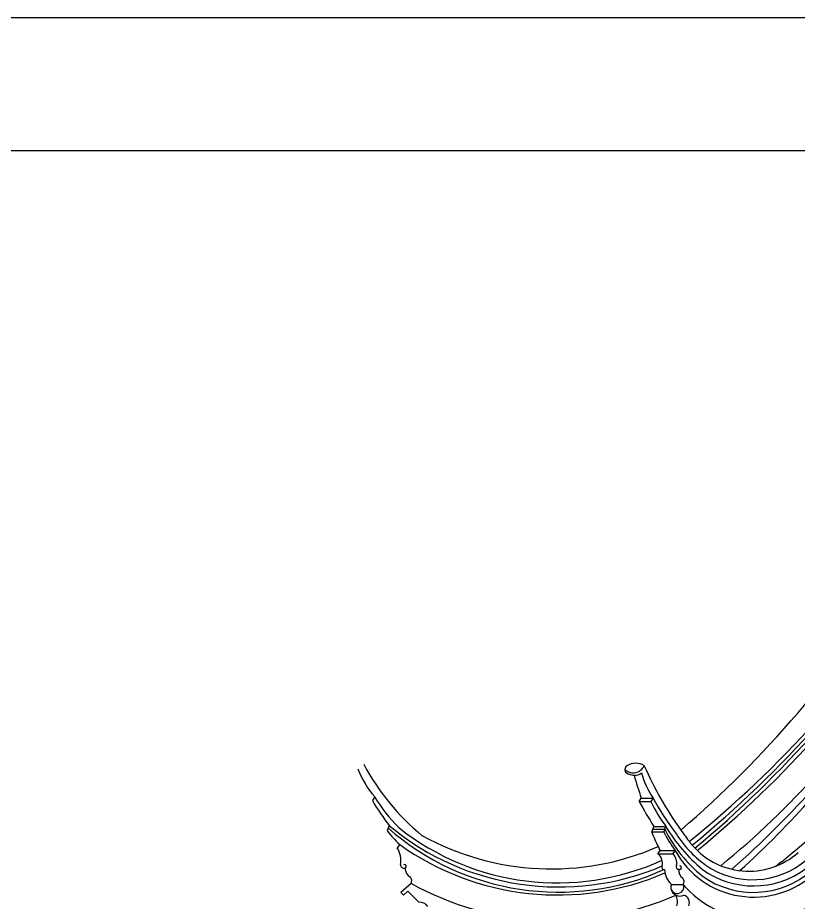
# Model space of a CAD drawing. Extents: x 1035948 to 1665131, y -158296 to 142149.
# Drawn here: x 1142382 to 1146255, y -73022 to -68632 of the extents above; entities that cross this region are included whole.
import ezdxf

# ---------------------------------------------------------------- set-up
doc = ezdxf.new("R2010")
doc.units = 0
doc.header["$LTSCALE"] = 200
doc.header["$MEASUREMENT"] = 0
doc.layers.get('0').update_dxf_attribs({"linetype": 'CONTINUOUS'})
for name, color, linetype in [('AXIS', 3, 'CONTINUOUS'), ('LL', 11, 'CONTINUOUS'), ('ROOF', 4, 'CONTINUOUS'), ('STAIR', 2, 'CONTINUOUS'), ('WINDOW', 2, 'CONTINUOUS')]:
    doc.layers.add(name, color=color, linetype=linetype)

msp = doc.modelspace()

# ---------------------------------------------------------------- linework, layer by layer
msp.add_line((1145643.8984, -72765.09368), (1145631.96262, -72781.28163))
at = {"color": 151}
msp.add_lwpolyline([(1161230.64672, -96352.42878), (1161230.64672, -68632.42878), (1122026.64672, -68632.42878), (1122026.64672, -96352.42878)], close=True, dxfattribs=at)
at = {"color": 5}
msp.add_lwpolyline([(1160570.64672, -95692.42878), (1160570.64672, -69292.42878), (1123346.64672, -69292.42878), (1123346.64672, -95692.42878)], close=True, dxfattribs=at)
for centre, radius, start, end in [((1143002.55809, -69520.47485), 4437.12723, 311.21344506, 326.67712472), ((1142914.93819, -69495.64842), 4545.68506, 312.16088301, 325.09082814), ((1146336.10887, -72197.4859), 864.40491, 211.26433669, 229.75149551), ((1146215.28596, -72351.51602), 694.41576, 206.26945058, 231.08259807), ((1146158.83095, -72349.23064), 609.21223, 212.6823336, 232.97966675), ((1143789.17263, -69833.41393), 3821.36327, 307.99947978, 311.68997919), ((1145588.17525, -72827.90839), 63.96396, 348.67839546, 46.79873872), ((1144299.44734, -72835.12082), 18.55103, 281.3785321, 281.3785321), ((1144357.74174, -72850.00165), 54.73438, 183.4623861, 183.4623861), ((1144301.41391, -72844.26995), 9.19456, 280.61275087, 120.09905209), ((1145660.9744, -72846.7584), 11.88294, 148.02346718, 276.95297245), ((1145709.79567, -72864.02405), 47.69749, 173.4146454, 234.11558505), ((1145666.34413, -72850.50655), 8.9563, 243.96395899, 87.07721847), ((1145659.82957, -72921.23875), 28.79596, 332.19138673, 40.15720231)]:
    msp.add_arc(centre, radius, start, end)
at = {"layer": 'AXIS', "color": 7}
for p, q in [((1145464.95432, -72522.07116), (1145523.34547, -72522.33889)), ((1145476.32378, -72504.94138), (1145534.80395, -72504.94138)), ((1145534.80395, -72504.94138), (1145523.34547, -72522.33889)), ((1145538.53368, -72646.10095), (1145597.23109, -72646.10095)), ((1145597.23109, -72646.10095), (1145587.36721, -72671.97624)), ((1145529.07764, -72671.97624), (1145587.36721, -72671.97624)), ((1145533.89028, -72658.85967), (1145592.58769, -72658.85967)), ((1145558.08673, -72781.28163), (1145631.96262, -72781.28163)), ((1145569.65037, -72765.09368), (1145643.8984, -72765.09368)), ((1145625.73539, -72933.4434), (1145686.56985, -72933.4434))]:
    msp.add_line(p, q, dxfattribs=at)
for centre, radius, start, end in [((1145443.66563, -72337.16255), 54.89644, 254.13489032, 266.39330472), ((1145443.66563, -72337.16255), 54.89644, 266.39330472, 308.18589097), ((1145885.63123, -72268.48303), 423.07484, 195.32675859, 213.98005581), ((1144830.21028, -72089.75027), 791.27246, 211.2037152, 225.26200883), ((1146321.88723, -72121.49272), 893.50243, 206.65540227, 216.11568352), ((1146598.62017, -71944.08731), 1202.60643, 207.79862665, 217.62055406), ((1145065.51427, -71689.35836), 1282.50061, 228.75132681, 294.08573715), ((1145066.78842, -71634.56469), 1311.8232, 230.23243056, 293.05910316), ((1145059.11765, -71662.4771), 1263.47339, 231.53902311, 294.33385538), ((1146227.04963, -72349.39401), 716.15052, 206.70264418, 215.48319154), ((1145060.5631, -71633.42396), 1352.56985, 234.62623844, 293.21693753), ((1146034.93318, -72550.97137), 445.82121, 208.70417346, 312.92915598), ((1146028.56278, -72498.697), 411.6794, 234.93066094, 310.78084862), ((1146033.38046, -72509.59734), 431.59458, 233.65758437, 307.01890527), ((1146032.93363, -72536.84897), 436.40633, 234.42630053, 311.38167989), ((1145655.13887, -72946.60973), 32.21672, 202.97108825, 24.12194163), ((1145675.64968, -73024.27665), 39.44145, 335.79676522, 72.29783766)]:
    msp.add_arc(centre, radius, start, end, dxfattribs=at)
at = {"layer": 'LL', "color": 7}
for centre, radius, start, end in [((1145435.87472, -72319.7359), 59.97747, 227.3095525, 335.16718107), ((1150350.95734, -70923.15809), 5125.69681, 196.63778374, 196.65179892), ((1145667.42775, -72947.43159), 44.16859, 243.13029362, 297.23716693), ((1144376.92565, -73071.90643), 49.61313, 35.62679217, 94.65753683)]:
    msp.add_arc(centre, radius, start, end, dxfattribs=at)
at = {"layer": 'ROOF'}
for p, q in [((1145395.13088, -72363.96841), (1145395.93583, -72374.22314)), ((1144153.41068, -72499.69466), (1144141.9522, -72517.09217)), ((1145464.95432, -72522.07116), (1145476.32378, -72504.94138)), ((1144224.78892, -72640.85423), (1144214.92504, -72666.72952)), ((1145529.07764, -72674.44999), (1145538.53368, -72646.10095)), ((1144277.54983, -72736.29993), (1144265.61404, -72752.48788)), ((1144333.86977, -72929.42607), (1144283.2505, -72974.41121)), ((1144283.2505, -72974.41121), (1144296.06249, -72986.19903)), ((1144317.52666, -72967.49305), (1144296.06249, -72986.19903)), ((1144317.52666, -72967.49305), (1144372.89707, -73022.45713))]:
    msp.add_line(p, q, dxfattribs=at)
for centre, radius, start, end in [((1145060.5631, -71633.42396), 1352.56985, 234.62623844, 234.62623844), ((1146400.23624, -71186.26017), 398.09111, 342.0998944, 342.0998944), ((1144970.09123, -72045.04409), 953.22801, 218.8425534, 218.8425534), ((1144830.21028, -72089.75027), 791.27246, 211.2037152, 211.2037152), ((1142185.20077, -68600.72964), 5354.47275, 310.63803285, 328.21566571), ((1145119.11021, -71799.2201), 1152.83366, 207.84700424, 230.61412025), ((1145414.50317, -72362.39743), 19.34785, 120.83404955, 184.21948418), ((1145449.01898, -72411.51579), 79.34032, 57.54290071, 124.05756945), ((1147226.5071, -71565.03758), 1903.31725, 204.18922782, 215.26420229), ((1144547.43091, -72167.45199), 515.39997, 201.99490891, 220.1379963), ((1145432.48513, -72340.13839), 49.97621, 223.00165085, 265.60850226), ((1147332.91153, -71849.31693), 1968.94934, 195.99749768, 199.44986349), ((1144970.09123, -72045.04409), 953.22801, 209.68360132, 218.8425534), ((1147377.86809, -71488.09349), 2173.50693, 208.40628702, 212.1936819), ((1144639.74972, -72350.24335), 529.36608, 216.61244162, 226.8261442), ((1145030.10171, -71531.93715), 1324.56437, 240.98273342, 293.56759586), ((1146141.97846, -72454.51362), 651.16773, 199.74026907, 206.5939384), ((1144169.16927, -72813.08071), 113.89945, 348.79235313, 32.13968865), ((1144299.44734, -72835.12082), 18.55103, 180.30263875, 281.3785321), ((1144357.74174, -72850.00165), 54.73438, 183.4623861, 240.03988225), ((1144308.39943, -72915.99219), 28.79596, 332.19138673, 40.15720231)]:
    msp.add_arc(centre, radius, start, end, dxfattribs=at)
at = {"layer": 'STAIR'}
msp.add_line((1145558.08673, -72781.28163), (1145569.65037, -72765.09368), dxfattribs=at)
for centre, radius, start, end in [((1147226.5071, -71565.03758), 1903.31725, 215.26420229, 217.57238661), ((1146009.85631, -72497.52504), 370.43373, 218.0046479, 311.52086733), ((1146141.97846, -72454.51362), 651.16773, 206.5939384, 208.48695202), ((1145517.77406, -72829.58353), 63.96396, 348.67839546, 46.79873872), ((1145590.57321, -72848.43354), 11.88294, 148.02346718, 276.95297245), ((1145694.56491, -72857.36542), 102.59319, 181.59949991, 227.86362218), ((1145655.13887, -72946.60973), 32.21672, 155.87805837, 202.29725874), ((1145667.42775, -72947.43159), 44.16859, 188.16927256, 243.13029362), ((1145591.87679, -73018.24319), 63.84948, 340.41706022, 29.46970276)]:
    msp.add_arc(centre, radius, start, end, dxfattribs=at)
at = {"layer": 'WINDOW', "color": 7}
for centre, radius, start, end in [((1142356.07467, -68544.37414), 5358.67976, 308.8023896, 327.4405853), ((1142013.029, -68256.56115), 5823.00236, 309.658649957, 326.723413805), ((1141946.44054, -68228.65715), 5906.65451, 309.991906015, 326.511936248), ((1142363.55386, -68634.88046), 5343.88292, 309.38017744, 327.4155741), ((1143257.14437, -69626.35237), 4142.74295, 309.11201377, 327.78661678), ((1145049.45783, -71629.50814), 1483.4391, 241.10083979, 293.77808258), ((1146062.8181, -72611.92518), 496.89022, 220.32341225, 311.73006186)]:
    msp.add_arc(centre, radius, start, end, dxfattribs=at)

doc.saveas('drawing.dxf')
